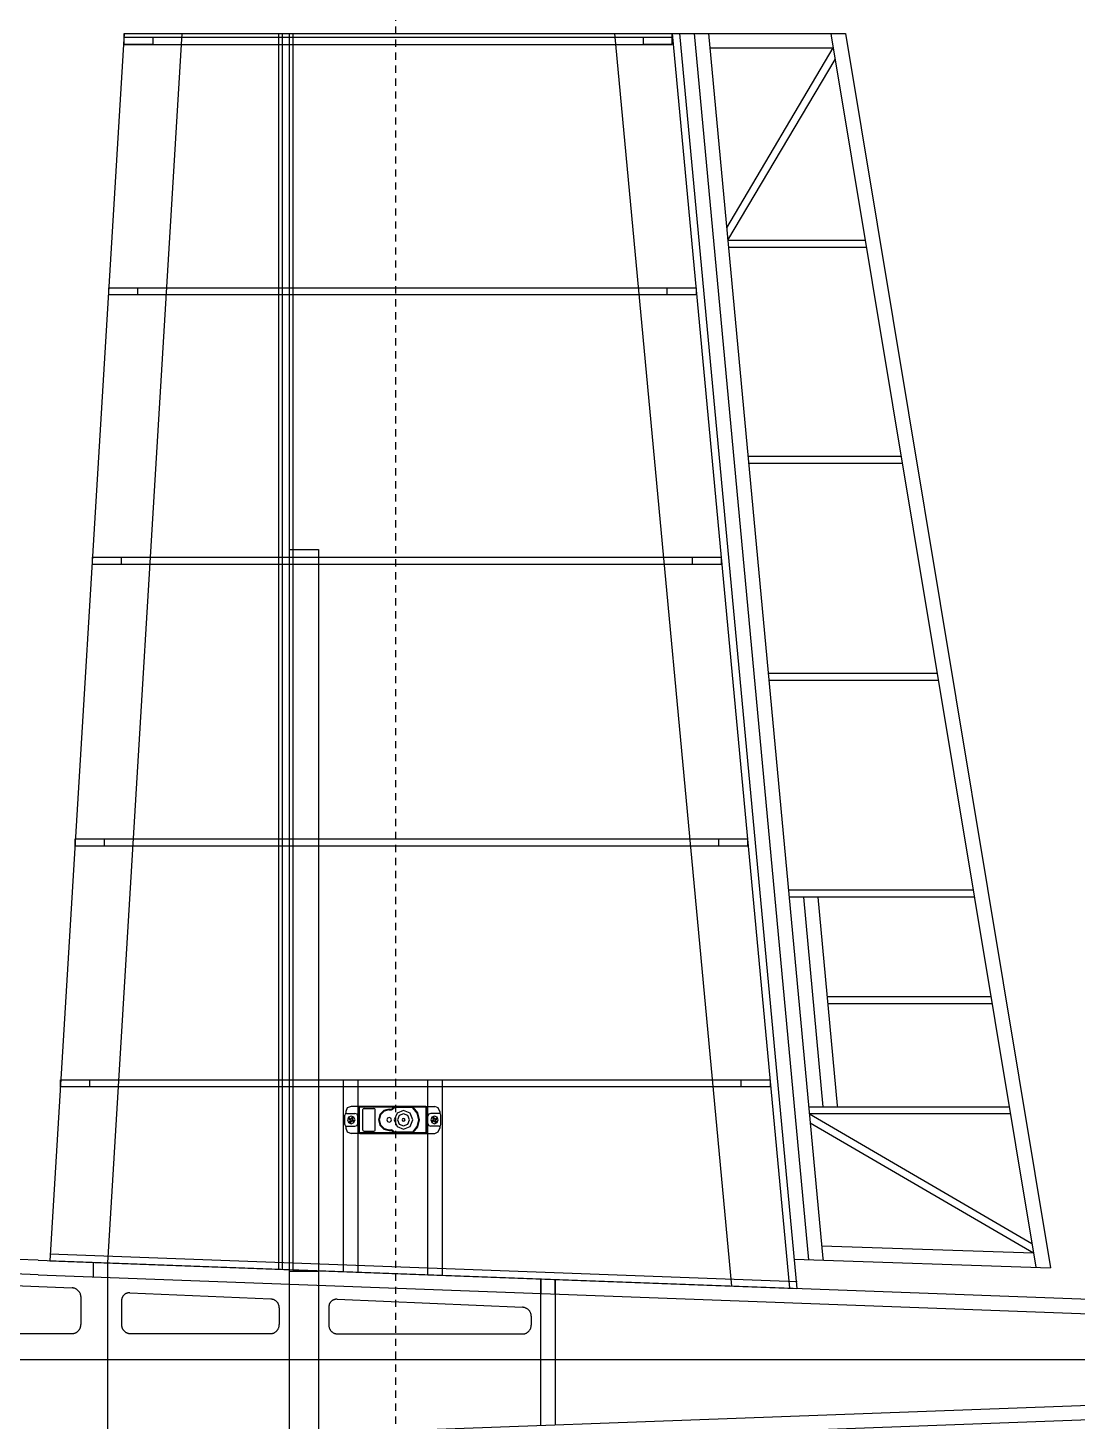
# Model space of a CAD drawing. Extents: x -0.1 to 91.9, y 0 to 98.8.
# Drawn here: x 14.83 to 33.01, y 22.24 to 46.37 of the extents above; entities that cross this region are included whole.
import ezdxf

# ---------------------------------------------------------------- set-up
doc = ezdxf.new("R2010")
doc.units = 0
doc.linetypes.add('HIDDEN2', pattern=[0.1875, 0.125, -0.0625])
doc.layers.get('0').update_dxf_attribs({"color": 9, "linetype": 'CONTINUOUS'})

msp = doc.modelspace()

# ---------------------------------------------------------------- linework, layer by layer
at = {"color": 30, "linetype": 'HIDDEN2'}
msp.add_line((21.197, 64.619), (21.197, 0.043), dxfattribs=at)
at = {"color": 7, "linetype": 'CONTINUOUS'}
for p, q in [((16.493, 46.272, 0), (15.204, 25.018, 0)), ((17.494, 46.272, 0), (16.204, 24.981, 0)), ((16.493, 46.272, 0), (18.977, 46.272, 0)), ((16.493, 46.209, 0), (16.493, 46.272, 0)), ((16.493, 46.209, 0), (25.992, 46.209, 0)), ((16.493, 46.084, 0), (16.493, 46.209, 0)), ((18.977, 46.272, 0), (26.118, 46.272, 0)), ((19.17, 46.272, 0), (19.17, 24.872, 0)), ((19.232, 46.272, 0), (19.232, 24.869, 0)), ((19.357, 24.865, 0), (19.357, 46.272, 0)), ((19.42, 24.862, 0), (19.42, 46.272, 0)), ((24.988, 46.272, 0), (27.016, 24.581, 0)), ((25.992, 46.272, 0), (28.024, 24.544, 0)), ((25.992, 46.209, 0), (25.992, 46.272, 0)), ((25.992, 46.084, 0), (25.992, 46.209, 0)), ((26.118, 46.272, 0), (26.64, 46.272, 0)), ((26.118, 46.272, 0), (28.149, 24.539, 0)), ((26.369, 46.272, 0), (28.354, 25.037, 0)), ((26.62, 46.272, 0), (28.603, 25.06, 0)), ((26.64, 46.272, 0), (28.767, 46.272, 0)), ((28.739, 46.272, 0), (28.747, 46.231, 0)), ((28.747, 46.231, 0), (32.291, 24.905, 0)), ((28.767, 46.272, 0), (28.993, 46.272, 0)), ((28.993, 46.272, 0), (32.545, 24.896, 0)), ((16.493, 46.084, 0), (25.992, 46.084, 0)), ((26.643, 46.022, 0), (28.782, 46.022, 0)), ((26.935, 42.906, 0), (28.782, 46.022, 0)), ((26.954, 42.694, 0), (28.815, 45.822, 0)), ((26.954, 42.694, 0), (29.334, 42.694, 0)), ((29.355, 42.569, 0), (26.966, 42.569, 0)), ((27.304, 38.95, 0), (29.957, 38.95, 0)), ((29.977, 38.825, 0), (27.316, 38.825, 0)), ((27.655, 35.195, 0), (30.581, 35.195, 0)), ((30.601, 35.07, 0), (27.667, 35.07, 0)), ((28.006, 31.44, 0), (31.205, 31.44, 0)), ((31.225, 31.315, 0), (28.018, 31.315, 0)), ((28.609, 27.685, 0), (28.269, 31.315, 0)), ((28.857, 27.708, 0), (28.52, 31.315, 0)), ((28.681, 29.592, 0), (31.512, 29.592, 0)), ((31.532, 29.467, 0), (28.693, 29.467, 0)), ((20.292, 24.83), (20.292, 28.154)), ((20.542, 28.154), (20.542, 24.821)), ((21.757, 24.776), (21.757, 28.154)), ((22.007, 28.154), (22.007, 24.767)), ((28.357, 27.685, 0), (31.829, 27.685, 0)), ((31.849, 27.56, 0), (28.369, 27.56, 0)), ((28.369, 27.56, 0), (32.221, 25.32, 0)), ((28.86, 27.685, 0), (28.857, 27.708, 0)), ((28.383, 27.407, 0), (32.249, 25.156, 0)), ((15.005, 25.026), (9.241, 25.239)), ((15.209, 25.138), (28.154, 24.659)), ((28.582, 25.279, 0), (32.249, 25.156, 0)), ((15.005, 24.776), (9.241, 24.988)), ((15.005, 25.026, 0), (48.115, 23.8, 0)), ((15.204, 25.018), (28.149, 24.539)), ((15.964, 24.74), (15.964, 24.99)), ((16.214, 24.731), (16.214, 24.981)), ((28.102, 25.045, 0), (32.545, 24.896, 0)), ((28.603, 25.06, 0), (28.606, 25.028, 0)), ((13.37, 24.643), (15.594, 24.55)), ((15.005, 24.776, 0), (51.373, 23.429, 0)), ((16.214, 21.888), (16.214, 24.731)), ((23.714, 24.704), (23.714, 24.453)), ((23.714, 24.453), (23.714, 24.703)), ((23.964, 24.694), (23.964, 24.444)), ((23.964, 24.444), (23.964, 24.694)), ((15.743, 24.397), (15.743, 23.912)), ((16.594, 24.463), (19.033, 24.357)), ((23.714, 22.163), (23.714, 24.453)), ((23.964, 24.444), (23.964, 22.172)), ((16.449, 24.327), (16.449, 23.909)), ((19.183, 24.204), (19.183, 23.912)), ((20.041, 24.216), (20.041, 23.902)), ((20.186, 24.352), (23.399, 24.213)), ((23.548, 24.06), (23.548, 23.905)), ((13.38, 23.757), (15.591, 23.757)), ((16.603, 23.757), (19.031, 23.757)), ((20.195, 23.75), (23.397, 23.75)), ((51.373, 23.179, 0), (15.005, 21.843, 0)), ((48.115, 22.81, 0), (15.005, 21.593, 0))]:
    msp.add_line(p, q, dxfattribs=at)
at = {"color": 7, "linetype": 'CONTINUOUS', "ltscale": 0.25}
for p, q in [((20.316, 27.377, 0), (20.316, 27.54, 0)), ((20.336, 27.602, 0), (20.336, 27.569, 0)), ((20.346, 27.569, 0), (20.494, 27.569, 0)), ((20.581, 27.691, 0), (20.425, 27.691, 0)), ((20.446, 27.509, 0), (20.426, 27.474, 0)), ((20.463, 27.501, 0), (20.448, 27.51, 0)), ((20.543, 27.397, 0), (20.543, 27.52, 0)), ((20.561, 27.245, 0), (20.561, 27.671, 0)), ((20.57, 27.245, 0), (20.57, 27.671, 0)), ((21.72, 27.691, 0), (20.581, 27.691, 0)), ((21.72, 27.681, 0), (20.581, 27.681, 0)), ((20.632, 27.28, 0), (20.632, 27.636, 0)), ((20.652, 27.656, 0), (20.823, 27.656, 0)), ((20.843, 27.28, 0), (20.843, 27.636, 0)), ((21.086, 27.644, 0), (21.125, 27.644, 0)), ((21.086, 27.634, 0), (21.125, 27.634, 0)), ((21.125, 27.644, 0), (21.14, 27.65, 0)), ((21.125, 27.634, 0), (21.147, 27.643, 0)), ((21.171, 27.677, 0), (21.14, 27.65, 0)), ((21.177, 27.669, 0), (21.147, 27.643, 0)), ((21.183, 27.681, 0), (21.171, 27.677, 0)), ((21.183, 27.671, 0), (21.177, 27.669, 0)), ((21.489, 27.681, 0), (21.183, 27.681, 0)), ((21.489, 27.671, 0), (21.183, 27.671, 0)), ((21.501, 27.677, 0), (21.489, 27.681, 0)), ((21.495, 27.669, 0), (21.489, 27.671, 0)), ((21.72, 27.691, 0), (21.875, 27.691, 0)), ((21.73, 27.245, 0), (21.73, 27.671, 0)), ((21.74, 27.245, 0), (21.74, 27.671, 0)), ((21.757, 27.397, 0), (21.757, 27.52, 0)), ((21.954, 27.569, 0), (21.806, 27.569, 0)), ((21.852, 27.51, 0), (21.838, 27.501, 0)), ((21.854, 27.509, 0), (21.874, 27.474, 0)), ((21.965, 27.602, 0), (21.965, 27.569, 0)), ((21.984, 27.377, 0), (21.984, 27.54, 0)), ((20.336, 27.347, 0), (20.336, 27.315, 0)), ((20.346, 27.347, 0), (20.494, 27.347, 0)), ((20.385, 27.492, 0), (20.377, 27.477, 0)), ((20.414, 27.456, 0), (20.378, 27.475, 0)), ((20.424, 27.473, 0), (20.387, 27.492, 0)), ((20.415, 27.453, 0), (20.395, 27.417, 0)), ((20.395, 27.415, 0), (20.41, 27.407, 0)), ((20.432, 27.444, 0), (20.412, 27.408, 0)), ((20.47, 27.426, 0), (20.435, 27.445, 0)), ((20.463, 27.499, 0), (20.444, 27.464, 0)), ((20.48, 27.443, 0), (20.445, 27.462, 0)), ((20.473, 27.426, 0), (20.48, 27.441, 0)), ((21.086, 27.283, 0), (21.125, 27.283, 0)), ((21.086, 27.273, 0), (21.125, 27.273, 0)), ((21.147, 27.274, 0), (21.125, 27.283, 0)), ((21.14, 27.267, 0), (21.125, 27.273, 0)), ((21.14, 27.267, 0), (21.171, 27.24, 0)), ((21.147, 27.274, 0), (21.177, 27.247, 0)), ((21.147, 27.274, 0), (21.177, 27.247, 0)), ((21.954, 27.347, 0), (21.806, 27.347, 0)), ((21.82, 27.441, 0), (21.828, 27.426, 0)), ((21.821, 27.443, 0), (21.856, 27.462, 0)), ((21.83, 27.426, 0), (21.866, 27.445, 0)), ((21.837, 27.499, 0), (21.856, 27.464, 0)), ((21.868, 27.444, 0), (21.888, 27.408, 0)), ((21.877, 27.473, 0), (21.913, 27.492, 0)), ((21.886, 27.456, 0), (21.922, 27.475, 0)), ((21.886, 27.453, 0), (21.906, 27.417, 0)), ((21.891, 27.407, 0), (21.905, 27.415, 0)), ((21.923, 27.477, 0), (21.916, 27.492, 0)), ((21.965, 27.347, 0), (21.965, 27.315, 0)), ((20.581, 27.225, 0), (20.425, 27.225, 0)), ((21.72, 27.236, 0), (20.581, 27.236, 0)), ((20.581, 27.225, 0), (21.72, 27.225, 0)), ((20.652, 27.26, 0), (20.823, 27.26, 0)), ((21.171, 27.24, 0), (21.183, 27.236, 0)), ((21.177, 27.247, 0), (21.183, 27.245, 0)), ((21.489, 27.245, 0), (21.183, 27.245, 0)), ((21.183, 27.236, 0), (21.489, 27.236, 0)), ((21.489, 27.245, 0), (21.495, 27.247, 0)), ((21.489, 27.236, 0), (21.501, 27.24, 0)), ((21.72, 27.225, 0), (21.875, 27.225, 0))]:
    msp.add_line(p, q, dxfattribs=at)
at = {"color": 5, "linetype": 'CONTINUOUS'}
msp.add_line((1.379, 23.309), (62.097, 23.309), dxfattribs=at)
at = {"color": 7, "linetype": 'CONTINUOUS', "flags": 128}
for points in [[(16.493, 46.209), (16.993, 46.209), (16.993, 46.084), (16.493, 46.084)], [(25.492, 46.209), (25.992, 46.209), (25.992, 46.084), (25.492, 46.084)], [(16.226, 41.869), (26.404, 41.869), (26.404, 41.744), (16.226, 41.744)], [(16.226, 41.869), (16.726, 41.869), (16.726, 41.744), (16.226, 41.744)], [(25.904, 41.869), (26.404, 41.869), (26.404, 41.744), (25.904, 41.744)], [(15.943, 37.204), (26.84, 37.204), (26.84, 37.079), (15.943, 37.079)], [(15.943, 37.204), (16.443, 37.204), (16.443, 37.079), (15.943, 37.079)], [(19.357, 37.334), (19.862, 37.334), (19.862, 24.834), (19.357, 24.834)], [(26.34, 37.204), (26.84, 37.204), (26.84, 37.079), (26.34, 37.079)], [(15.647, 32.325), (27.296, 32.325), (27.296, 32.2), (15.647, 32.2)], [(15.647, 32.325), (16.147, 32.325), (16.147, 32.2), (15.647, 32.2)], [(26.796, 32.325), (27.296, 32.325), (27.296, 32.2), (26.796, 32.2)], [(15.394, 28.154), (27.686, 28.154), (27.686, 28.029), (15.394, 28.029)], [(15.394, 28.154), (15.894, 28.154), (15.894, 28.029), (15.394, 28.029)], [(27.186, 28.154), (27.686, 28.154), (27.686, 28.029), (27.186, 28.029)], [(19.862, 21.772), (19.357, 21.753), (19.357, 24.865), (19.862, 24.846)]]:
    msp.add_lwpolyline(points, close=True, dxfattribs=at)
at = {"color": 7, "linetype": 'CONTINUOUS', "ltscale": 0.25, "flags": 128}
for points in [[(20.346, 27.569), (20.325, 27.561), (20.316, 27.54)], [(20.425, 27.691), (20.361, 27.665), (20.336, 27.602)], [(20.448, 27.51), (20.447, 27.51), (20.446, 27.509)], [(20.543, 27.52), (20.529, 27.555), (20.494, 27.569)], [(20.581, 27.691), (20.566, 27.685), (20.561, 27.671)], [(20.581, 27.681), (20.573, 27.678), (20.57, 27.671)], [(20.652, 27.656), (20.638, 27.651), (20.632, 27.636)], [(20.843, 27.636), (20.837, 27.651), (20.823, 27.656)], [(21.086, 27.644), (20.994, 27.619), (20.926, 27.551), (20.901, 27.458), (20.926, 27.366), (20.994, 27.298), (21.086, 27.273)], [(21.086, 27.634), (20.998, 27.61), (20.934, 27.546), (20.91, 27.458), (20.934, 27.371), (20.998, 27.307), (21.086, 27.283)], [(21.495, 27.247), (21.573, 27.341), (21.6, 27.458), (21.573, 27.576), (21.495, 27.669)], [(21.501, 27.24), (21.581, 27.336), (21.61, 27.458), (21.581, 27.581), (21.501, 27.677)], [(21.74, 27.671), (21.734, 27.685), (21.72, 27.691)], [(21.73, 27.671), (21.727, 27.678), (21.72, 27.681)], [(21.806, 27.569), (21.771, 27.555), (21.757, 27.52)], [(21.854, 27.509), (21.853, 27.51), (21.852, 27.51)], [(21.965, 27.602), (21.938, 27.665), (21.875, 27.691)], [(21.984, 27.54), (21.975, 27.561), (21.954, 27.569)], [(20.316, 27.377), (20.325, 27.356), (20.346, 27.347)], [(20.336, 27.315), (20.361, 27.252), (20.425, 27.225)], [(20.377, 27.477), (20.377, 27.476), (20.378, 27.475)], [(20.387, 27.492), (20.386, 27.492), (20.385, 27.492)], [(20.395, 27.417), (20.395, 27.416), (20.395, 27.415)], [(20.41, 27.407), (20.411, 27.407), (20.412, 27.408)], [(20.415, 27.453), (20.415, 27.454), (20.414, 27.456)], [(20.424, 27.473), (20.425, 27.473), (20.426, 27.474)], [(20.435, 27.445), (20.433, 27.445), (20.432, 27.444)], [(20.444, 27.464), (20.444, 27.463), (20.445, 27.462)], [(20.463, 27.499), (20.463, 27.5), (20.463, 27.501)], [(20.47, 27.426), (20.472, 27.425), (20.473, 27.426)], [(20.48, 27.441), (20.48, 27.442), (20.48, 27.443)], [(20.494, 27.347), (20.529, 27.362), (20.543, 27.397)], [(20.632, 27.28), (20.638, 27.266), (20.652, 27.26)], [(20.823, 27.26), (20.837, 27.266), (20.843, 27.28)], [(21.757, 27.397), (21.771, 27.362), (21.806, 27.347)], [(21.821, 27.443), (21.82, 27.442), (21.82, 27.441)], [(21.828, 27.426), (21.829, 27.425), (21.83, 27.426)], [(21.838, 27.501), (21.837, 27.5), (21.837, 27.499)], [(21.856, 27.462), (21.857, 27.463), (21.856, 27.464)], [(21.868, 27.444), (21.867, 27.445), (21.866, 27.445)], [(21.874, 27.474), (21.875, 27.473), (21.877, 27.473)], [(21.875, 27.225), (21.938, 27.252), (21.965, 27.315)], [(21.886, 27.456), (21.886, 27.454), (21.886, 27.453)], [(21.888, 27.408), (21.889, 27.407), (21.891, 27.407)], [(21.905, 27.415), (21.906, 27.416), (21.906, 27.417)], [(21.916, 27.492), (21.914, 27.492), (21.913, 27.492)], [(21.922, 27.475), (21.923, 27.476), (21.923, 27.477)], [(21.954, 27.347), (21.975, 27.356), (21.984, 27.377)], [(20.561, 27.245), (20.566, 27.231), (20.581, 27.225)], [(20.57, 27.245), (20.573, 27.239), (20.581, 27.236)], [(21.72, 27.236), (21.727, 27.239), (21.73, 27.245)], [(21.72, 27.225), (21.734, 27.231), (21.74, 27.245)]]:
    msp.add_lwpolyline(points, dxfattribs=at)
for points in [[(20.429, 27.392), (20.475, 27.411), (20.495, 27.458), (20.475, 27.505), (20.429, 27.525), (20.381, 27.505), (20.362, 27.458), (20.381, 27.411), (20.429, 27.392)], [(21.336, 27.297), (21.45, 27.344), (21.497, 27.458), (21.45, 27.572), (21.336, 27.619), (21.222, 27.572), (21.175, 27.458), (21.222, 27.344), (21.336, 27.297)], [(21.336, 27.354), (21.41, 27.384), (21.44, 27.458), (21.41, 27.532), (21.336, 27.563), (21.262, 27.532), (21.231, 27.458), (21.262, 27.384), (21.336, 27.354)], [(21.872, 27.392), (21.919, 27.411), (21.938, 27.458), (21.919, 27.505), (21.872, 27.525), (21.825, 27.505), (21.806, 27.458), (21.825, 27.411), (21.872, 27.392)], [(21.086, 27.418), (21.115, 27.429), (21.127, 27.458), (21.115, 27.487), (21.086, 27.499), (21.058, 27.487), (21.046, 27.458), (21.058, 27.429), (21.086, 27.418)], [(21.336, 27.433), (21.354, 27.441), (21.361, 27.458), (21.354, 27.476), (21.336, 27.483), (21.318, 27.476), (21.311, 27.458), (21.318, 27.441), (21.336, 27.433)]]:
    msp.add_lwpolyline(points, close=True, dxfattribs=at)
at = {"color": 7, "linetype": 'CONTINUOUS', "flags": 128}
for points in [[(15.743, 24.397), (15.743, 24.406), (15.742, 24.414), (15.741, 24.421), (15.739, 24.429), (15.737, 24.437), (15.735, 24.445), (15.732, 24.452), (15.728, 24.46), (15.725, 24.467), (15.72, 24.474), (15.716, 24.481), (15.711, 24.488), (15.705, 24.494), (15.7, 24.5), (15.694, 24.506), (15.687, 24.511), (15.681, 24.517), (15.674, 24.521), (15.667, 24.526), (15.659, 24.53), (15.652, 24.534), (15.644, 24.538), (15.636, 24.541), (15.627, 24.543), (15.619, 24.546), (15.61, 24.548), (15.602, 24.549), (15.593, 24.55)], [(16.594, 24.463), (16.587, 24.463), (16.58, 24.463), (16.573, 24.462), (16.566, 24.461), (16.559, 24.46), (16.552, 24.459), (16.546, 24.457), (16.539, 24.455), (16.532, 24.452), (16.526, 24.449), (16.52, 24.446), (16.514, 24.443), (16.508, 24.439), (16.502, 24.435), (16.497, 24.43), (16.492, 24.426), (16.487, 24.421), (16.482, 24.416), (16.478, 24.41), (16.474, 24.405), (16.47, 24.399), (16.466, 24.393), (16.463, 24.387), (16.46, 24.381), (16.457, 24.374), (16.455, 24.368), (16.453, 24.361), (16.452, 24.355), (16.45, 24.348), (16.449, 24.341), (16.449, 24.334), (16.449, 24.327)], [(19.183, 24.204), (19.182, 24.212), (19.182, 24.22), (19.18, 24.228), (19.179, 24.236), (19.177, 24.244), (19.174, 24.252), (19.171, 24.259), (19.168, 24.267), (19.164, 24.274), (19.16, 24.281), (19.155, 24.288), (19.15, 24.294), (19.145, 24.301), (19.139, 24.307), (19.133, 24.313), (19.127, 24.318), (19.12, 24.323), (19.113, 24.328), (19.106, 24.333), (19.098, 24.337), (19.091, 24.341), (19.083, 24.345), (19.075, 24.348), (19.067, 24.35), (19.058, 24.353), (19.05, 24.355), (19.041, 24.356), (19.033, 24.357)], [(20.186, 24.352), (20.179, 24.352), (20.172, 24.352), (20.165, 24.351), (20.158, 24.351), (20.151, 24.349), (20.144, 24.348), (20.137, 24.346), (20.131, 24.344), (20.124, 24.341), (20.118, 24.338), (20.112, 24.335), (20.106, 24.332), (20.1, 24.328), (20.094, 24.324), (20.089, 24.32), (20.084, 24.315), (20.079, 24.31), (20.074, 24.305), (20.07, 24.3), (20.066, 24.294), (20.062, 24.288), (20.058, 24.282), (20.055, 24.276), (20.052, 24.27), (20.049, 24.264), (20.047, 24.257), (20.045, 24.25), (20.044, 24.244), (20.042, 24.237), (20.041, 24.23), (20.041, 24.223), (20.041, 24.216)], [(23.548, 24.06), (23.548, 24.068), (23.547, 24.076), (23.546, 24.084), (23.544, 24.092), (23.542, 24.1), (23.54, 24.107), (23.537, 24.115), (23.533, 24.122), (23.53, 24.13), (23.525, 24.137), (23.521, 24.143), (23.516, 24.15), (23.511, 24.156), (23.505, 24.163), (23.499, 24.168), (23.492, 24.174), (23.486, 24.179), (23.479, 24.184), (23.472, 24.189), (23.464, 24.193), (23.457, 24.197), (23.449, 24.2), (23.441, 24.203), (23.432, 24.206), (23.424, 24.208), (23.416, 24.21), (23.407, 24.212), (23.398, 24.213)], [(15.591, 23.757), (15.599, 23.757), (15.607, 23.758), (15.615, 23.759), (15.623, 23.76), (15.63, 23.762), (15.638, 23.764), (15.645, 23.767), (15.653, 23.77), (15.66, 23.774), (15.667, 23.777), (15.674, 23.782), (15.68, 23.786), (15.686, 23.791), (15.692, 23.796), (15.698, 23.802), (15.704, 23.808), (15.709, 23.814), (15.714, 23.82), (15.718, 23.827), (15.722, 23.834), (15.726, 23.841), (15.73, 23.848), (15.733, 23.856), (15.735, 23.864), (15.738, 23.871), (15.74, 23.879), (15.741, 23.887), (15.742, 23.895), (15.743, 23.903), (15.743, 23.912)], [(16.449, 23.909), (16.449, 23.901), (16.45, 23.893), (16.451, 23.885), (16.452, 23.878), (16.454, 23.87), (16.456, 23.862), (16.459, 23.855), (16.462, 23.848), (16.466, 23.841), (16.469, 23.834), (16.474, 23.827), (16.478, 23.82), (16.483, 23.814), (16.488, 23.808), (16.494, 23.802), (16.5, 23.797), (16.506, 23.792), (16.512, 23.787), (16.519, 23.782), (16.526, 23.778), (16.533, 23.774), (16.54, 23.771), (16.548, 23.768), (16.555, 23.765), (16.563, 23.763), (16.571, 23.761), (16.579, 23.759), (16.587, 23.758), (16.595, 23.757), (16.603, 23.757)], [(19.031, 23.757), (19.039, 23.757), (19.047, 23.758), (19.054, 23.759), (19.062, 23.76), (19.07, 23.762), (19.077, 23.764), (19.085, 23.767), (19.092, 23.77), (19.099, 23.774), (19.106, 23.778), (19.113, 23.782), (19.119, 23.786), (19.126, 23.791), (19.132, 23.797), (19.137, 23.802), (19.143, 23.808), (19.148, 23.814), (19.153, 23.821), (19.157, 23.827), (19.162, 23.834), (19.165, 23.841), (19.169, 23.849), (19.172, 23.856), (19.175, 23.864), (19.177, 23.871), (19.179, 23.879), (19.181, 23.887), (19.182, 23.895), (19.182, 23.903), (19.183, 23.912)], [(20.041, 23.902), (20.041, 23.894), (20.042, 23.886), (20.043, 23.878), (20.044, 23.871), (20.046, 23.863), (20.048, 23.855), (20.051, 23.848), (20.054, 23.841), (20.057, 23.834), (20.061, 23.827), (20.066, 23.82), (20.07, 23.813), (20.075, 23.807), (20.08, 23.801), (20.086, 23.795), (20.092, 23.79), (20.098, 23.785), (20.104, 23.78), (20.111, 23.775), (20.118, 23.771), (20.125, 23.767), (20.132, 23.764), (20.14, 23.761), (20.147, 23.758), (20.155, 23.756), (20.163, 23.754), (20.171, 23.752), (20.179, 23.751), (20.187, 23.75), (20.195, 23.75)], [(23.397, 23.75), (23.404, 23.75), (23.412, 23.751), (23.42, 23.752), (23.428, 23.753), (23.436, 23.755), (23.443, 23.758), (23.451, 23.76), (23.458, 23.763), (23.465, 23.767), (23.472, 23.771), (23.479, 23.775), (23.485, 23.779), (23.491, 23.784), (23.497, 23.79), (23.503, 23.795), (23.509, 23.801), (23.514, 23.807), (23.519, 23.814), (23.523, 23.82), (23.527, 23.827), (23.531, 23.834), (23.535, 23.842), (23.538, 23.849), (23.54, 23.857), (23.543, 23.865), (23.545, 23.872), (23.546, 23.88), (23.547, 23.888), (23.548, 23.897), (23.548, 23.905)]]:
    msp.add_lwpolyline(points, dxfattribs=at)

doc.saveas('drawing.dxf')
